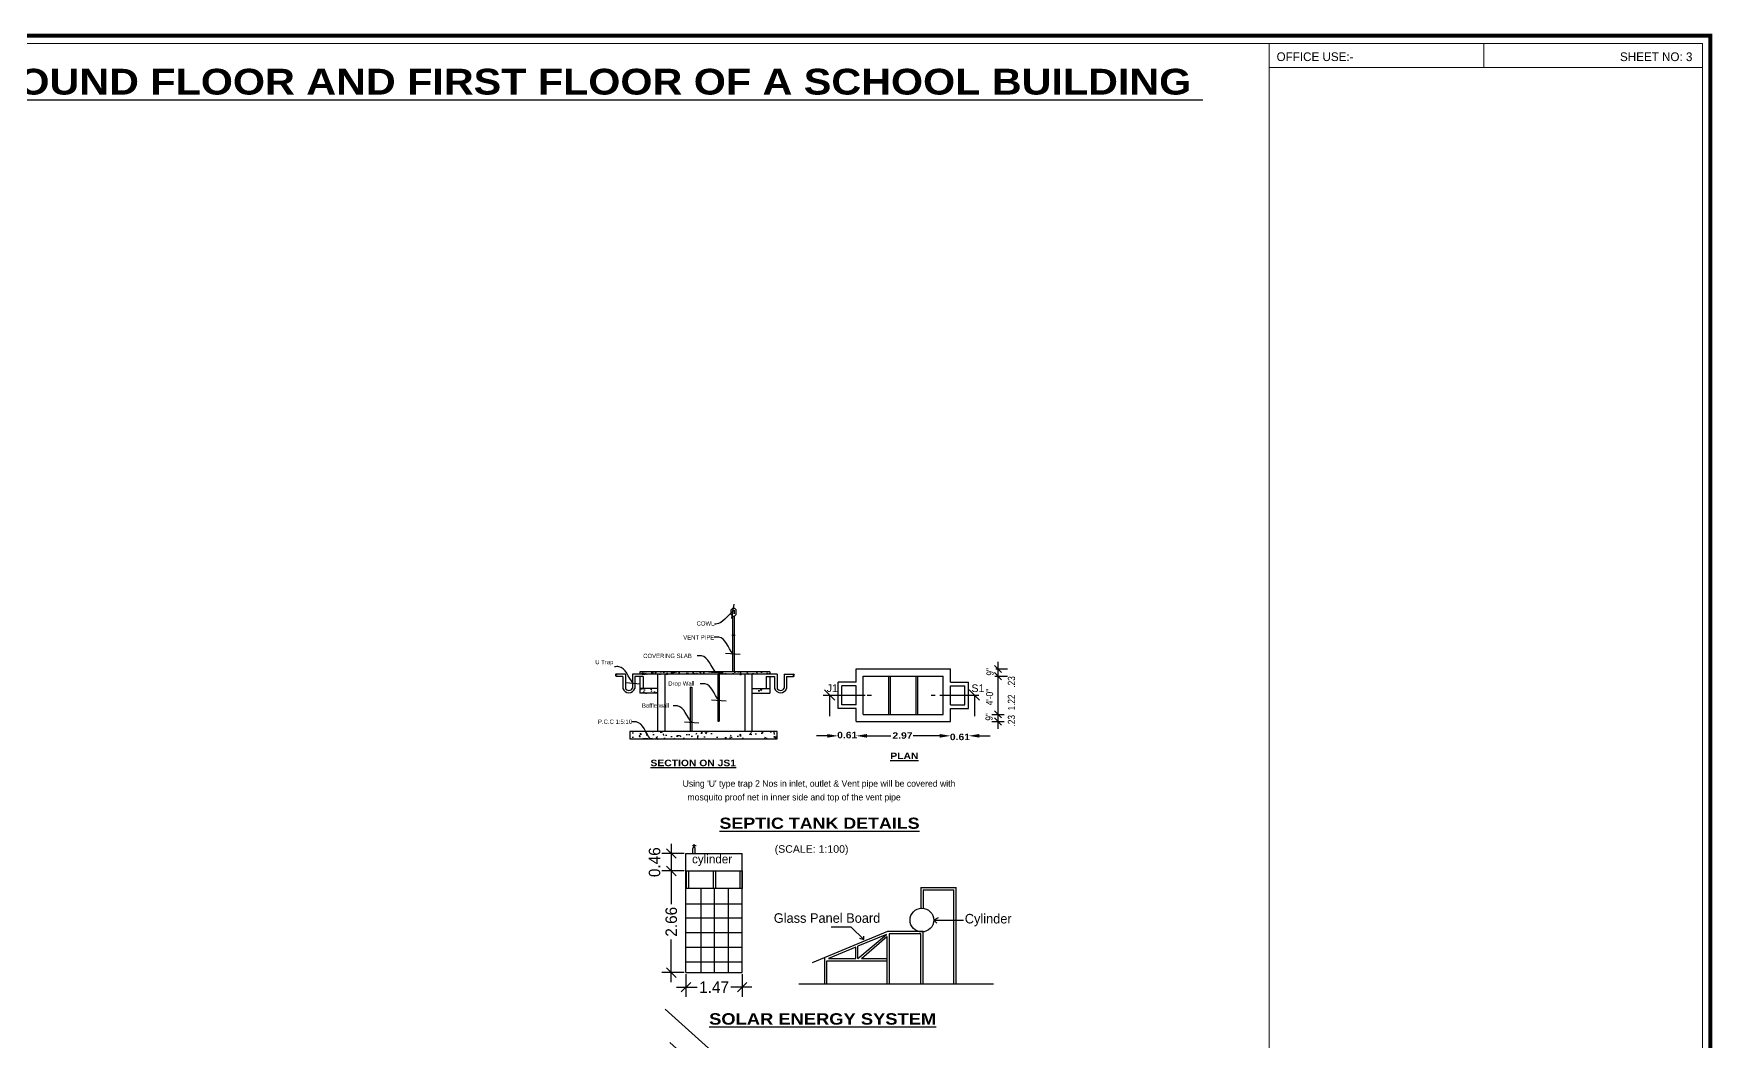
# Model space of a CAD drawing. Header units: metres. Extents: x 6102560 to 6120122, y -6664095 to -6659794.
# Drawn here: x 6102723.2 to 6102786.7, y -6659897.4 to -6659859.3 of the extents above; entities that cross this region are included whole.
import ezdxf

# ---------------------------------------------------------------- set-up
doc = ezdxf.new("R2010")
doc.units = ezdxf.units.M
doc.header["$LTSCALE"] = 500
doc.header["$MEASUREMENT"] = 0
doc.linetypes.add('HIDDENX2', pattern=[0.75, 0.5, -0.25])
doc.layers.get('0').update_dxf_attribs({"linetype": 'CONTINUOUS'})
doc.styles.add('56', font='')
doc.styles.add('Annotative', font='txt')
doc.styles.add('RomanS', font='arial.ttf')
doc.styles.get("Standard").update_dxf_attribs({"font": 'GOTHIC.TTF'})
doc.styles.add('style5', font='framd.ttf', dxfattribs={"height": 9})
doc.styles.add('swc-72', font='swissc.ttf')
doc.styles.get('56').set_extended_font_data('Arial Black')
doc.dimstyles.new('Aec_Arch_I$7', dxfattribs={"dimscale": 96, "dimtxt": 0.09375, "dimasz": 0.125, "dimexe": 0.0833333333333333, "dimexo": 0.125, "dimgap": 0.0625, "dimtad": 0, "dimdec": 1, "dimzin": 3, "dimdsep": 46, "dimlunit": 4, "dimtxsty": 'Annotative', "dimblk": 'OBLIQUE', "dimcen": 0.09375, "dimdle": 0.125, "dimadec": 0, "dimazin": 0, "dimtfac": 1, "dimtdec": 1, "dimtofl": 0, "dimtmove": 2, "dimatfit": 3, "dimldrblk": 'OBLIQUE', "dimfxl": 0, "dimfrac": 1, "dimtolj": 1, "dimtzin": 0, "dimarcsym": 0})

# ---------------------------------------------------------------- blocks, each defined once
blk = doc.blocks.new('_OBLIQUE')
at = {"color": 0, "linetype": 'ByBlock'}
blk.add_line((-0.5, -0.5), (0.5, 0.5), dxfattribs=at)
blk = doc.blocks.new('GDFGFDG')
at = {"linetype": 'ByBlock', "ltscale": 0.5}
for p, q in [((15483.696655623, -227.1542748003481), (15483.696655623, -230.2936073767621)), ((15484.37496333476, -227.6533880761203), (15483.19754234723, -227.6533880761203)), ((15484.37496333476, -228.564154010124), (15483.19754234723, -228.564154010124)), ((15483.696655623, -234.3760685675867), (15483.696655623, -232.14750192518)), ((15484.37496333476, -233.8769552918145), (15483.19754234723, -233.8769552918145)), ((15484.4628072713, -233.9647992283538), (15484.4628072713, -235.1339057256986)), ((15487.39729511066, -233.9647992283538), (15487.39729511066, -235.1339057256986)), ((15483.96369399553, -234.6347924499263), (15485.04801331606, -234.6347924499263)), ((15487.89640838643, -234.6347924499263), (15486.81208906589, -234.6347924499263))]:
    blk.add_line(p, q, dxfattribs=at)
for p, q in [((15484.88582813762, -227.3288957353654), (15484.88582813762, -227.1685570546524)), ((15484.4628072713, -233.8769552918145), (15484.4628072713, -227.6533880761203)), ((15484.4628072713, -227.6533880761203), (15487.39729511066, -227.6533880761203)), ((15484.80668212493, -227.2350311952587), (15484.99390595182, -227.2350311952587)), ((15484.82511040868, -227.6533880761203), (15484.82511040868, -227.3896134642969)), ((15484.946545866547, -227.6533880761203), (15484.946545866547, -227.3896134642969)), ((15487.39729511066, -233.8769552918145), (15487.39729511066, -227.6533880761203)), ((15484.4628072713, -228.564154010124), (15487.39729511066, -228.564154010124)), ((15484.474868483063, -228.564154010124), (15484.474868483063, -229.4749199441278)), ((15484.59630394093, -228.564154010124), (15484.59630394093, -229.4749199441278)), ((15485.875364067922, -228.564154010124), (15485.875364067922, -229.4749199441278)), ((15485.99679952579, -228.564154010124), (15485.99679952579, -229.4749199441278)), ((15487.275859652793, -228.564154010124), (15487.275859652793, -229.4749199441278)), ((15487.39729511066, -228.564154010124), (15487.39729511066, -229.4749199441278)), ((15487.39729511066, -229.4749199441278), (15484.4628072713, -229.4749199441278)), ((15485.25588013646, -233.8769552918145), (15485.25588013646, -229.4749199441278)), ((15485.95198842931, -233.8769552918145), (15485.95198842931, -229.4749199441278)), ((15486.67836147056, -233.8769552918145), (15486.67836147056, -229.4749199441278)), ((15496.72868596005, -229.4344568937752), (15498.58719806696, -229.4344568937752)), ((15496.72868596005, -229.4344568937752), (15496.72868596005, -230.526632158075)), ((15496.85012141792, -229.555892351638), (15496.85012141792, -230.526632158075)), ((15496.85012141792, -229.555892351638), (15498.46576260911, -229.555892351638)), ((15498.46576260911, -234.4659260633652), (15498.46576260911, -229.555892351638)), ((15498.58719806696, -234.4659260633652), (15498.58719806696, -229.4344568937752)), ((15484.4628072713, -230.2818072526825), (15487.39729511066, -230.2818072526825)), ((15484.4628072713, -231.0136987909213), (15487.39729511066, -231.0136987909213)), ((15493.10286067327, -231.4998634459555), (15492.04225368715, -231.4998634459555)), ((15493.75310778938, -232.1501105620953), (15493.10286067327, -231.4998634459555)), ((15497.64299509256, -231.0180685091948), (15497.4081608604, -231.1316474140149)), ((15497.4081608604, -231.1316474140149), (15498.96891634086, -231.1316474140149)), ((15497.4081608604, -231.1316474140149), (15497.57244629274, -231.2959328463614)), ((15484.4628072713, -231.7788578273128), (15487.39729511066, -231.7788578273128)), ((15494.9849513507, -231.7289327625104), (15491.0622745341, -233.3584002903909)), ((15494.93679968206, -231.8804306608196), (15493.45136036311, -232.4974774500473)), ((15493.45136036311, -233.135413812306), (15494.93679968206, -231.8804306608196)), ((15493.52857825464, -232.0818118324726), (15493.75310778938, -232.1501105620953)), ((15493.63607673718, -233.135413812306), (15494.96214382974, -231.9834846771088)), ((15493.75310778938, -232.1501105620953), (15493.75310778938, -231.9734648714649)), ((15494.96214382974, -231.9834846771088), (15494.96214382974, -234.4659260633652)), ((15496.85012141792, -231.7289327625104), (15494.9849513507, -231.7289327625104)), ((15496.72868596005, -231.8503682203839), (15495.08357928758, -231.8503682203839)), ((15495.08357928758, -231.8503682203839), (15495.08357928758, -234.4659260633652)), ((15496.72868596005, -234.4659260633652), (15496.72868596005, -231.8503682203839)), ((15496.85012141792, -234.4659260633652), (15496.85012141792, -231.7289327625104)), ((15484.4628072713, -232.5440168637044), (15487.39729511066, -232.5440168637044)), ((15484.4628072713, -233.3091759000959), (15487.39729511066, -233.3091759000959)), ((15491.720379122, -234.4659260633652), (15491.720379122, -233.0850257285632)), ((15491.81914143862, -234.4659260633652), (15491.81914143862, -233.2568492701725)), ((15491.81914143862, -233.2568492701725), (15494.96214382974, -233.2568492701725)), ((15493.32992490525, -232.5479213547005), (15491.91563281046, -233.135413812306)), ((15491.91563281046, -233.135413812306), (15493.32992490525, -233.135413812306)), ((15493.32992490525, -233.135413812306), (15493.32992490525, -232.5479213547005)), ((15493.45136036311, -233.135413812306), (15493.45136036311, -232.4974774500473)), ((15493.63607673718, -233.135413812306), (15494.96214382974, -233.135413812306)), ((15484.4628072713, -233.8769552918145), (15487.39729511066, -233.8769552918145)), ((15490.35475203486, -234.4659260633652), (15500.52503467241, -234.4659260633652))]:
    blk.add_line(p, q)
blk.add_circle((15496.7891790396, -231.1316474140149), 0.6189818207940064)
blk.add_arc((15484.88582813762, -227.3896134642969), 0.0607177289336454, 0, 180)
at = {"linetype": 'ByBlock', "ltscale": 0.5, "xscale": 0.4991132757723028, "yscale": 0.4991132757723028, "zscale": 0.4991132757723028}
for p, rotation in [((15483.696655623, -227.6533880761203), 90), ((15483.696655623, -228.564154010124), 90), ((15483.696655623, -228.564154010124), 270), ((15483.696655623, -233.8769552918145), 270), ((15484.4628072713, -234.6347924499263), 180)]:
    blk.add_blockref('_OBLIQUE', p, dxfattribs=dict(at, rotation=rotation))
blk.add_blockref('_OBLIQUE', (15487.39729511066, -234.6347924499263), dxfattribs=at)
for s, height, p in [('cylinder', 0.4553829670022367, (15484.77921187545, -228.169495463605)), ('Glass Panel Board', 0.4991132757723028, (15489.05078057695, -231.2747442449399)), ('Cylinder', 0.4991132757723028, (15499.03225434771, -231.3090824316025))]:
    blk.add_text(s, height=height).set_placement(p)
at = {"style": '56'}
blk.add_text('%%USOLAR ENERGY SYSTEM', height=0.5989359309267634, dxfattribs=at).set_placement((15485.67222624299, -236.596759996166))
at = {"linetype": 'ByBlock', "ltscale": 0.5, "char_height": 0.5989359309267634, "attachment_point": 5, "rotation": 90}
for s, insert in [('\\A1;0.46', (15482.8226427051, -228.1087710431202)), ('\\A1;2.66', (15483.696655623, -231.220554650971))]:
    blk.add_mtext(s, dxfattribs=dict(at, insert=insert))
at = {"linetype": 'ByBlock', "ltscale": 0.5, "insert": (15485.93005119098, -234.6347924499263), "char_height": 0.5989359309267634, "attachment_point": 5}
blk.add_mtext('\\A1;1.47', dxfattribs=at)
blk = doc.blocks.new('RTRTU')
at = {"linetype": 'HIDDENX2'}
h = blk.add_hatch(dxfattribs=at)
h.set_pattern_fill('AR-CONC', color=256, scale=0.0665454589181075, style=0)
h.set_pattern_definition([(50, (15288.42849871203, -926.1269188506503), (0.4773040801485272, -0.0417586962050782), [0.0499090941885806, -0.5490000360743867]), (355, (15288.42849871203, -926.1269188506503), (-0.0923327117077652, 0.5005497073165774), [0.0399272753508645, -0.4392000288595094]), (100.4514, (15288.46827405079, -926.13039873895), (0.3849717229459016, 0.4587907072273604), [0.0424162019507688, -0.4665782360984723]), (46.18419999999995, (15288.42849871203, -925.9938279328128), (0.7102004535703581, -0.1101453876819733), [0.0748636412828709, -0.82350005411158]), (96.63559999999978, (15288.48768207715, -926.0030067522572), (0.6219755867437842, 0.6482312075939971), [0.0636243049225201, -0.6998672423513305]), (351.1842000000001, (15288.42849871203, -925.9938279328128), (0.6219750807220824, 0.6482316933924054), [0.0598909130262967, -0.6588000432892646]), (21, (15288.49504417095, -926.0271006622723), (0.3972145371467773, -0.2679245884842431), [0.0499090941885806, -0.5490000360743869]), (326, (15288.49504417095, -926.0271006622723), (0.161915304245333, 0.4825544253212918), [0.0399272753508645, -0.4392000288595096]), (71.45140000000002, (15288.52814536817, -926.0494277324594), (0.5591300041233384, 0.2146293991864894), [0.0424162019507725, -0.4665782360985017]), (37.50000000000001, (15288.42849871203, -926.1269188506503), (0.008091831524669, 0.2215257427422202), [0, -0.4338763921460611, 0, -0.4458545747513202, 0, -0.4408636653324622]), (7.499999999999999, (15288.42849871203, -926.1269188506503), (0.1750608309646203, 0.2624630836988805), [0, -0.2542036530671705, 0, -0.4238945733083447, 0, -0.1680272837682213]), (327.5, (15288.28010233865, -926.1269188506503), (0.3552345899587511, -0.0150092429040336), [0, -0.1663636472952688, 0, -0.5190545795612386, 0, -0.688745499802413]), (317.5, (15288.21355687973, -926.1269188506503), (0.3880839127358225, 0.0666153198929312), [0, -0.2162727414838493, 0, -0.3447054771957967, 0, -0.4891091230480902])])
h.paths.add_polyline_path([(15410.94443004896, -306.9188461956264), (15410.94443004896, -307.029755293824), (15411.11079369625, -307.029755293824), (15416.98897590068, -307.029755293824), (15416.98897590068, -306.9188461956264)])
h = blk.add_hatch(dxfattribs=at)
h.set_pattern_fill('AR-CONC', color=256, scale=0.0739393987978972, style=0)
h.set_pattern_definition([(50, (15395.25772447275, -299.6705928607032), (0.5303378668316971, -0.0463985513389758), [0.0554545490984229, -0.6100000400826519]), (355, (15395.25772447275, -299.6705928607032), (-0.1025919018975169, 0.5561663414628643), [0.0443636392787383, -0.4880000320661217]), (100.4514, (15395.30191929359, -299.6744594032608), (0.4277463588287798, 0.5097674524748448), [0.0471291132786326, -0.5184202623316386]), (46.18419999999995, (15395.25772447275, -299.5227140631089), (0.7891116150781757, -0.1223837640910814), [0.0831818236476343, -0.9150000601239778]), (96.63559999999978, (15395.32348376731, -299.5329127513784), (0.6910839852708714, 0.7202568973266632), [0.0706936721361338, -0.7776302692792642]), (351.1842000000001, (15395.25772447275, -299.5227140631089), (0.6910834230245361, 0.7202574371026728), [0.0665454589181075, -0.7320000480991827]), (21, (15395.33166387154, -299.559683762508), (0.4413494857186416, -0.2976939872047146), [0.0554545490984229, -0.610000040082652]), (326, (15395.33166387154, -299.559683762508), (0.1799058936059256, 0.5361715836903237), [0.0443636392787384, -0.488000032066122]), (71.45140000000002, (15395.36844297957, -299.5844916182694), (0.6212555601370428, 0.2384771102072104), [0.0471291132786362, -0.5184202623316673]), (37.50000000000001, (15395.25772447275, -299.6705928607032), (0.0089909239162989, 0.2461397141580224), [0, -0.48208488016229, 0, -0.4953939719459113, 0, -0.489848517036069]), (7.499999999999999, (15395.25772447275, -299.6705928607032), (0.1945120344051337, 0.2916256485543117), [0, -0.2824485034079673, 0, -0.4709939703426052, 0, -0.1866969819646903]), (327.5, (15395.09283961343, -299.6705928607032), (0.3947050999541678, -0.0166769365600373), [0, -0.1848484969947431, 0, -0.5767273106235985, 0, -0.7652727775582365]), (317.5, (15395.01890021463, -299.6705928607032), (0.4312043474842472, 0.0740170221032569), [0, -0.240303046093166, 0, -0.3830060857731075, 0, -0.5434545811645446])])
h.paths.add_polyline_path([(15411.77624828543, -307.9170280793976), (15411.77624828543, -307.6952098830048), (15410.94443004896, -307.6952098830048), (15410.94443004896, -307.9170280793976)])
h = blk.add_hatch(dxfattribs=at)
h.set_pattern_fill('AR-CONC', color=256, scale=0.1109090981968458, style=0)
h.set_pattern_definition([(50, (15288.42849871203, -926.1269189308166), (0.7955068002475452, -0.0695978270084637), [0.0831818236476344, -0.9150000601239779]), (355, (15288.42849871203, -926.1269189308166), (-0.1538878528462753, 0.8342495121942958), [0.0665454589181075, -0.7320000480991827]), (100.4514, (15288.4947909433, -926.1327187446518), (0.6416195382431698, 0.7646511787122673), [0.0706936699179508, -0.7776303934974417]), (46.18419999999995, (15288.42849871203, -925.9051007344217), (1.183667422617262, -0.183575646136622), [0.1247727354714515, -1.372500090185964]), (96.63559999999978, (15288.52713765388, -925.9203987668283), (1.036625977906304, 1.080385345989995), [0.1060405082041989, -1.166445403918924]), (351.1842000000001, (15288.42849871203, -925.9051007344217), (1.036625134536802, 1.080386155654007), [0.0998181883771613, -1.098000072148771]), (21, (15288.53940781023, -925.9605552835196), (0.6620242285779622, -0.4465409808070718), [0.0831818236476344, -0.9150000601239779]), (326, (15288.53940781023, -925.9605552835196), (0.2698588404088884, 0.8042573755354858), [0.0665454589181075, -0.7320000480991827]), (71.45140000000002, (15288.59457647226, -925.9977670671648), (0.9318833402055641, 0.3577156653108156), [0.0706936699179541, -0.7776303934974998]), (37.50000000000001, (15288.42849871203, -926.1269189308166), (0.0134863858744483, 0.3692095712370336), [0, -0.7231273202434351, 0, -0.7430909579188674, 0, -0.7347727755541043]), (7.499999999999999, (15288.42849871203, -926.1269189308166), (0.2917680516077006, 0.4374384728314677), [0, -0.4236727551119507, 0, -0.7064909555139077, 0, -0.2800454729470355]), (327.5, (15288.18117142306, -926.1269189308166), (0.5920576499312518, -0.0250154048400559), [0, -0.2772727454921146, 0, -0.8650909659353976, 0, -1.147909166337353]), (317.5, (15288.07026232486, -926.1269189308166), (0.6468065212263711, 0.1110255331548854), [0, -0.3604545691397489, 0, -0.5745091286596617, 0, -0.8151818717468167])])
h.paths.add_polyline_path([(15416.98897590068, -307.9170281595639), (15416.98897590068, -307.6952099631711), (15416.15715766421, -307.6952099631711), (15416.15715766421, -307.9170281595639)])
h = blk.add_hatch(dxfattribs=at)
h.set_pattern_fill('AR-CONC', color=256, scale=0.1109090981968458, style=0)
h.set_pattern_definition([(50, (15395.25772447275, -299.6705929408697), (0.7955068002475452, -0.0695978270084637), [0.0831818236476344, -0.9150000601239778]), (355, (15395.25772447275, -299.6705929408697), (-0.1538878528462753, 0.8342495121942958), [0.0665454589181075, -0.7320000480991827]), (100.4514, (15395.324016704, -299.6763927547048), (0.6416195382431698, 0.7646511787122673), [0.0706936699179508, -0.7776303934974421]), (46.18419999999995, (15395.25772447275, -299.4487747444768), (1.183667422617262, -0.183575646136622), [0.1247727354714515, -1.372500090185964]), (96.63559999999978, (15395.35636341459, -299.464072776881), (1.036625977906304, 1.080385345989995), [0.1060405082041989, -1.166445403918924]), (351.1842000000001, (15395.25772447275, -299.4487747444768), (1.036625134536802, 1.080386155654007), [0.0998181883771613, -1.098000072148771]), (21, (15395.36863357094, -299.5042292935756), (0.6620242285779622, -0.4465409808070718), [0.0831818236476344, -0.9150000601239779]), (326, (15395.36863357094, -299.5042292935756), (0.2698588404088884, 0.8042573755354858), [0.0665454589181075, -0.7320000480991827]), (71.45140000000002, (15395.42380223299, -299.54144107722), (0.9318833402055641, 0.3577156653108156), [0.0706936699179541, -0.7776303934974998]), (37.50000000000001, (15395.25772447275, -299.6705929408697), (0.0134863858744483, 0.3692095712370336), [0, -0.7231273202434348, 0, -0.7430909579188671, 0, -0.7347727755541036]), (7.499999999999999, (15395.25772447275, -299.6705929408697), (0.2917680516077006, 0.4374384728314677), [0, -0.4236727551119511, 0, -0.7064909555139077, 0, -0.2800454729470355]), (327.5, (15395.01039718376, -299.6705929408697), (0.5920576499312518, -0.0250154048400559), [0, -0.2772727454921146, 0, -0.8650909659353976, 0, -1.147909166337353]), (317.5, (15394.89948808557, -299.6705929408697), (0.6468065212263711, 0.1110255331548854), [0, -0.3604545691397489, 0, -0.5745091286596617, 0, -0.8151818717468167])])
h.paths.add_polyline_path([(15416.98897590068, -310.0243010253039), (15417.32170319528, -310.0243010253039), (15417.32170319528, -309.802482828911), (15417.32170319528, -309.6915737307134), (15410.94443004896, -309.6915737307134), (15410.61170275437, -309.6915737307134), (15410.61170275437, -310.0243010253039), (15410.94443004896, -310.0243010253039)])
for p, q in [((15415.26914086283, -303.96397151549), (15415.19071628741, -304.0423960909212)), ((15415.19071628741, -304.2642142071475), (15415.19071628741, -304.0423960107546)), ((15415.26914086283, -304.3426387024122), (15415.19071628741, -304.2642141269811)), ((15415.26914086283, -303.9639714353236), (15415.34308026163, -303.9639714353236)), ((15415.26914086283, -304.3426386222458), (15415.34308026163, -304.3426386222458)), ((15415.26914086283, -306.9188461956264), (15415.26914086283, -304.3426387024122)), ((15415.26988487864, -304.2294189980032), (15415.26988487864, -304.0699871693455)), ((15415.33920306501, -304.2294190781697), (15415.33920306501, -304.065366037087)), ((15415.34308026163, -303.9639714353236), (15415.42150483707, -304.0423960107546)), ((15415.34308026163, -304.3426386222458), (15415.42150483707, -304.2642140468147)), ((15415.34308026163, -306.9188462757927), (15415.34308026163, -304.3426387024122)), ((15415.42150483707, -304.2642142071475), (15415.42150483707, -304.0423960107546)), ((15415.2259833606, -305.2183583767583), (15415.29761215319, -305.2183583767583)), ((15415.29761215319, -305.2183583767583), (15415.30685457804, -305.1929417084225)), ((15415.30685457804, -305.1929417885889), (15415.30685457804, -305.2391539128379)), ((15415.30685457804, -305.2391538326715), (15415.31609700289, -305.216047770547)), ((15415.31609700289, -305.216047770547), (15415.3738621582, -305.216047770547)), ((15410.27897545978, -307.0297553739904), (15409.84689209806, -307.0297553739904)), ((15410.27897545978, -307.029755293824), (15410.27897545978, -307.6750028465606)), ((15410.61170275437, -307.029755293824), (15410.61170275437, -307.6750028465606)), ((15417.32170319528, -307.0297553739904), (15410.61170275437, -307.0297553739904)), ((15416.98897590068, -306.9188462757927), (15410.94443004896, -306.9188462757927)), ((15410.94443004896, -306.9188462757927), (15410.94443004896, -307.0297553739904)), ((15411.77624828543, -307.0297553739904), (15411.77624828543, -309.6915737307134)), ((15412.10897558003, -307.029755293824), (15412.10897558003, -309.6915736505471)), ((15414.56746059006, -307.0297553739904), (15414.56746059006, -309.2055689600395)), ((15414.64139998885, -307.0297553739904), (15414.64139998885, -309.2055689600395)), ((15415.82443036962, -307.029755293824), (15415.82443036962, -309.6915736505471)), ((15416.15715766421, -307.029755293824), (15416.15715766421, -309.6915736505471)), ((15416.98897590068, -306.9188462757927), (15416.98897590068, -307.0297553739904)), ((15417.32170319528, -307.0297553739904), (15417.32170319528, -307.6750029267268)), ((15417.65443048987, -307.0297552136576), (15418.08651385159, -307.0297552136576)), ((15417.65443048987, -307.029755293824), (15417.65443048987, -307.6750028465606)), ((15420.99140331305, -306.7877104942791), (15425.37231269182, -306.7877104942791)), ((15420.99140331305, -307.397710534361), (15420.99140331305, -306.7877104942791)), ((15425.37231269182, -307.3977104541946), (15425.37231269182, -306.7877104141126)), ((15427.47396158493, -306.7877104141126), (15428.02200915969, -306.7877104141126)), ((15427.5783727669, -306.4549831195222), (15427.5783727669, -309.5604378690333)), ((15410.16806636158, -307.1406644721855), (15409.84689209806, -307.1406644721855)), ((15410.16806636158, -307.1406644721855), (15410.16806636158, -307.6952099631711)), ((15411.11079369625, -307.1406643920192), (15410.72261185257, -307.1406643920192)), ((15410.72261185257, -307.1406644721855), (15410.72261185257, -307.6952099631711)), ((15410.94443004896, -307.1406644721855), (15410.94443004896, -307.9170281595639)), ((15411.77624828543, -307.6952098830048), (15410.94443004896, -307.6952098830048)), ((15411.11079369625, -307.1406644721855), (15411.11079369625, -307.6952099631711)), ((15413.29200596079, -307.6320460492057), (15413.36594535959, -307.6320460492057)), ((15413.29200596079, -307.6320461293719), (15413.29200596079, -309.6915737307134)), ((15413.36594535959, -307.6320461293719), (15413.36594535959, -309.6915737307134)), ((15416.15715766421, -307.6952098830048), (15416.98897590068, -307.6952098830048)), ((15416.8226122534, -307.1406643920192), (15416.8226122534, -307.6952098830048)), ((15416.8226122534, -307.1406644721855), (15417.21079409708, -307.1406644721855)), ((15416.98897590068, -307.1406644721855), (15416.98897590068, -307.9170281595639)), ((15417.21079409708, -307.1406644721855), (15417.21079409708, -307.6952099631711)), ((15417.76533958806, -307.1406644721855), (15418.08651385159, -307.1406644721855)), ((15417.76533958806, -307.1406644721855), (15417.76533958806, -307.6952099631711)), ((15420.99140331305, -307.3977104541946), (15420.15958507658, -307.3977104541946)), ((15420.15958507658, -308.617710534361), (15420.15958507658, -307.397710534361)), ((15420.99140331305, -307.5640741014886), (15420.32594872387, -307.5640741014886)), ((15420.32594872387, -308.4513468870647), (15420.32594872387, -307.5640741014886)), ((15420.99140331305, -308.451346967231), (15420.99140331305, -307.564074181655)), ((15421.32413060764, -307.1204377888694), (15425.03958539723, -307.1204377087031)), ((15421.32413060764, -308.8949833600188), (15421.32413060764, -307.1204377888694)), ((15422.5071609884, -308.8949832798526), (15422.5071609884, -307.1204377087031)), ((15422.5811003872, -308.8949833600188), (15422.5811003872, -307.1204377888694)), ((15423.78261561767, -308.8949832798526), (15423.78261561767, -307.1204377087031)), ((15423.85655501647, -308.8949833600188), (15423.85655501647, -307.1204377888694)), ((15425.03958539723, -308.8949832798526), (15425.03958539723, -307.1204377087031)), ((15425.37231269182, -307.397710534361), (15426.20413092831, -307.397710534361)), ((15425.37231269182, -307.5640741014886), (15426.037767281, -307.5640741014886)), ((15425.37231269182, -308.4513468870647), (15425.37231269182, -307.5640741014886)), ((15426.037767281, -308.4513468870647), (15426.037767281, -307.5640741014886)), ((15426.20413092831, -308.617710534361), (15426.20413092831, -307.3977104541946)), ((15427.43388698137, -307.1204377087031), (15428.02200915969, -307.1204377087031)), ((15411.77624828543, -307.9170280793976), (15410.94443004896, -307.9170280793976)), ((15416.15715766421, -307.9170281595639), (15416.98897590068, -307.9170281595639)), ((15419.46178200042, -308.0077104942767), (15421.41655485614, -308.0077104942767)), ((15420.99140331305, -308.6177106145249), (15420.15958507658, -308.6177106145249)), ((15420.99140331305, -308.451346967231), (15420.32594872387, -308.451346967231)), ((15420.99140331305, -309.2277106546094), (15420.99140331305, -308.6177106145249)), ((15421.51128971084, -308.007710574443), (15421.69844881405, -308.007710574443)), ((15424.4818182752, -308.0034022736303), (15424.66666677219, -308.0034022736303)), ((15424.87231072511, -308.0034022736303), (15426.69537902671, -308.0034022736303)), ((15425.37231269182, -308.451346967231), (15426.037767281, -308.451346967231)), ((15425.37231269182, -309.2277105744429), (15425.37231269182, -308.617710534361)), ((15425.37231269182, -308.617710534361), (15426.20413092831, -308.617710534361)), ((15414.56746059006, -309.2055689600395), (15414.64139998885, -309.2055689600395)), ((15420.99140331305, -309.2277105744429), (15425.37231269182, -309.2277105744429)), ((15421.32413060764, -308.8949832798526), (15425.03958539723, -308.8949832798526)), ((15427.29239879948, -309.2277105744429), (15427.86434673433, -309.2277105744429)), ((15427.29355410259, -308.8949832798526), (15427.86319143122, -308.8949832798526)), ((15417.32170319528, -309.6915737307134), (15410.49217305318, -309.6915736505471)), ((15410.49217305318, -309.6915736505471), (15410.49217305318, -310.0243009451375)), ((15410.49217305318, -310.0243010253039), (15417.32170319528, -310.0243009451375)), ((15417.32170319528, -310.0243010253039), (15417.32170319528, -309.6915737307134)), ((15419.65958507658, -309.892538493629), (15419.15958507658, -309.892538493629)), ((15421.49140331305, -309.892538493629), (15421.99140331305, -309.892538493629)), ((15421.49627432074, -309.8917266590138), (15422.60371343532, -309.8917266590138)), ((15424.87718369951, -309.8917266590138), (15423.63367370384, -309.8917266590138)), ((15426.709001936, -309.8917266590138), (15427.209001936, -309.8917266590138))]:
    blk.add_line(p, q)
for centre, radius, start, end in [((15410.44533910707, -307.6027857146731), 0.2922711362810888, 198.4349488205521, 341.5650511794478), ((15410.44533910707, -307.6027857146731), 0.181362038084243, 203.4653033281389, 336.5346966718611), ((15417.48806684257, -307.6027856345068), 0.2922711362810888, 198.4349488205521, 341.5650511794478), ((15417.48806684257, -307.6027857146731), 0.181362038084243, 203.4653033281389, 336.5346966718611)]:
    blk.add_arc(centre, radius, start, end)
for points in [[(15409.83632371303, -307.1387057365572), (15409.87791462484, -307.0786299750336), (15409.83632371303, -307.027796638362), (15409.81552825711, -307.0878723998833), (15409.85249795651, -307.1294633117075)], [(15418.08651385159, -307.1406644721855), (15418.12810476342, -307.0805887106642), (15418.08651385159, -307.0297553739904), (15418.06571839568, -307.089831135514), (15418.10268809508, -307.1314220473357)]]:
    blk.add_spline(points, degree=3)
for points in [[(15419.65958507658, -309.8092051602956), (15419.65958507658, -309.9758718269624), (15420.15958507658, -309.892538493629)], [(15421.49140331305, -309.8092051602956), (15421.49140331305, -309.9758718269624), (15420.99140331305, -309.892538493629)], [(15421.49627432074, -309.8083933256805), (15421.49627432074, -309.9750599923473), (15420.99627432074, -309.8917266590138)], [(15424.87718369951, -309.8083933256805), (15424.87718369951, -309.9750599923473), (15425.37718369952, -309.8917266590138)], [(15426.709001936, -309.8083933256805), (15426.709001936, -309.9750599923473), (15426.209001936, -309.8917266590138)]]:
    blk.add_solid(points)
at = {"xscale": 0.3327272945905376, "yscale": 0.3327272945905376, "zscale": 0.3327272945905376}
for p, rotation in [((15427.5783727669, -306.7877104141126), 270), ((15427.5783727669, -307.1204377087031), 90), ((15427.5783727669, -308.8949832798526), 270), ((15427.5783727669, -309.2277105744429), 90)]:
    blk.add_blockref('_OBLIQUE', p, dxfattribs=dict(at, rotation=rotation))
for s, height, style, p in [('COWL', 0.2, 'style5', (15413.58616402019, -304.7765737354346)), ('VENT PIPE', 0.2, 'style5', (15412.96607961445, -305.423341515229)), ('COVERING SLAB', 0.2, 'style5', (15411.10806560647, -306.2816635859237)), ('U Trap', 0.2, 'style5', (15408.88147490359, -306.5678025467923)), ('Drop Wall', 0.2, 'style5', (15412.26990073516, -307.5611302034135)), ('Baffle wall', 0.2, 'style5', (15411.04925438599, -308.5852991326297)), ('P.C.C 1:5:10', 0.2, 'style5', (15409.00898203952, -309.3380277101183)), ('0.61', 0.2999980253272052, '56', (15420.11159573582, -310.0057735104059)), ('2.97', 0.2999980253272052, '56', (15422.67736889039, -310.0280020515463)), ('0.61', 0.2999980253272052, '56', (15425.34536264114, -310.0931198203467)), ('%%UPLAN', 0.2999980253272052, '56', (15422.57945647006, -310.9735935122219)), ('%%USECTION ON JS1', 0.2999980253272052, '56', (15411.44584440546, -311.3018586102139)), ("Using 'U' type trap 2 Nos in inlet, outlet & Vent pipe will be covered with", 0.3, 'style5', (15412.9373339707, -312.2556428307672)), ('mosquito proof net in inner side and top of the vent pipe', 0.3, 'style5', (15413.16202964306, -312.8902961511587)), ('%%USEPTIC TANK DETAILS', 0.5175757915852806, '56', (15414.65049152571, -314.206324816384)), ('(SCALE: 1:100)', 0.35, 'RomanS', (15417.2136312799, -315.318719198664))]:
    blk.add_text(s, height=height, dxfattribs=dict(style=style)).set_placement(p)
at = {"style": 'swc-72'}
for s, p in [('9"', (15427.37669183335, -307.0963810406295)), ('4\'-0"', (15427.35093344663, -308.4727503972426)), ('.23  1.22   .23', (15428.36772273751, -309.4562824424868)), ('9"', (15427.33150281821, -309.1862835707626))]:
    blk.add_text(s, height=0.3327272945905375, rotation=90, dxfattribs=at).set_placement(p)
at = {"linetype": 'HIDDENX2', "style": 'RomanS'}
for s, p in [('J1', (15419.62631860191, -307.8573782270363)), ('S1', (15426.34764294148, -307.8573782270363))]:
    blk.add_text(s, height=0.3512121442900117, dxfattribs=at).set_placement(p)
at = {"path_type": 1}
for points in [[(15415.27577033179, -304.115908759309), (15414.48088575099, -304.704939445603), (15414.41465823035, -304.7072500518143)], [(15415.26914086283, -306.0750862752225), (15414.6113621081, -305.3097420082325), (15414.4080287614, -305.3097420082325)], [(15414.474064334, -306.9471764130388), (15413.81628557925, -306.1818321460489), (15413.61295223256, -306.1818321460489)], [(15410.63669188082, -307.4491470505697), (15409.97891312608, -306.6838027835796), (15409.77557977938, -306.6838027835796)], [(15414.62053182563, -308.2409777394805), (15413.96275307088, -307.4756334724905), (15413.75941972418, -307.4756334724905)], [(15413.35595135603, -309.2709750870794), (15412.69817260129, -308.5056308200894), (15412.49483925459, -308.5056308200894)], [(15419.76238994043, -308.0034022736303), (15419.76238994043, -308.9746748215802)], [(15426.48371428, -308.0034022736303), (15426.48371428, -308.9746748215802)], [(15411.4348336102, -310.0232257191675), (15410.7877038136, -309.2488564509366), (15410.58438991838, -309.2460439995515)]]:
    blk.add_leader(points, dimstyle='Aec_Arch_I$7', override={"dimasz": 0.005, "dimtxsty": 'RomanS'}, dxfattribs=at)
blk = doc.blocks.new('DFGFDG')
h = blk.add_hatch()
h.set_pattern_fill('AR-CONC', color=256, scale=0.0620122969637402, style=0)
h.set_pattern_definition([(50, (15401.3455737516, -303.2914312513355), (0.4447895144370439, -0.0389140402964939), [0.0465092227228052, -0.5116014499508552]), (355, (15401.3455737516, -303.2914312513355), (-0.0860428890412433, 0.466451619687944), [0.0372073781782442, -0.4092811599606849]), (100.4514, (15401.38263954331, -303.2946740851879), (0.3587469557515959, 0.4275372962082881), [0.0395267559080504, -0.4347943286312549]), (46.18419999999995, (15401.3455737516, -303.1674066574062), (0.6618206883926688, -0.1026421426971663), [0.0697638340842052, -0.7674021749262453]), (96.6355999999996, (15401.40072547002, -303.1759602039039), (0.5796058125741894, 0.604072866879644), [0.0592901357224435, -0.652191388766225]), (351.1842000000001, (15401.3455737516, -303.1674066574062), (0.5796053410233344, 0.6040733195848424), [0.055811067267366, -0.6139217399410273]), (20.99999999999998, (15401.40758604857, -303.1984128058864), (0.3701557737572074, -0.2496732221115058), [0.0465092227228051, -0.5116014499508543]), (326, (15401.40758604857, -303.1984128058864), (0.1508854261895213, 0.4496821993671495), [0.0372073781782442, -0.4092811599606847]), (71.45140000000002, (15401.43843234981, -303.2192189274387), (0.5210413515924966, 0.2000085694184015), [0.0395267559080509, -0.4347943286312617]), (37.50000000000001, (15401.3455737516, -303.2914312513355), (0.0075406055897195, 0.2064351252119117), [0, -0.4043201762035855, 0, -0.4154823896570587, 0, -0.4108314673847782]), (7.499999999999998, (15401.3455737516, -303.2914312513355), (0.1631354627797625, 0.24458376203226), [0, -0.2368869744014872, 0, -0.3950183316590242, 0, -0.1565810498334437]), (327.5, (15401.20728632938, -303.2914312513355), (0.3310355543783063, -0.0139867940397142), [0, -0.1550307424093503, 0, -0.4836959163171732, 0, -0.6418272735747103]), (317.5, (15401.1452740324, -303.2914312513355), (0.3616471391840611, 0.0620773989194163), [0, -0.2015399651321555, 0, -0.3212236982721738, 0, -0.4557903826834898])])
h.paths.add_polyline_path([(15459.47634164548, -285.4747779019872), (15458.73219408191, -285.4747779019872), (15458.73219408191, -286.466974653405), (15459.47634164548, -286.466974653405)])
h = blk.add_hatch()
h.set_pattern_fill('AR-CONC', color=256, scale=0.2067076565458001, style=0)
h.set_pattern_definition([(50, (15445.89554764892, -312.514426141204), (1.482631714790143, -0.1297134676549793), [0.1550307424093498, -1.705338166502849]), (355, (15445.89554764892, -312.514426141204), (-0.2868096301374775, 1.554838732293144), [0.1240245939274801, -1.364270533202281]), (100.4514, (15446.0191002879, -312.5252355874658), (1.195823185838649, 1.42512432069429), [0.1317558530268332, -1.449314428770821]), (46.18419999999995, (15445.89554764892, -312.1010108281109), (2.206068961308892, -0.3421404756572201), [0.2325461136140153, -2.558007249754183]), (96.6355999999996, (15446.07938671032, -312.1295226498173), (1.932019375247294, 2.013576222932143), [0.1976337857414739, -2.173971295887386]), (351.1842000000001, (15445.89554764892, -312.1010108281109), (1.93201780341111, 2.01357773194947), [0.1860368908912203, -2.046405799803418]), (20.99999999999998, (15446.10225530547, -312.2043646563877), (1.233852579190689, -0.8322440737050181), [0.155030742409346, -1.705338166502793]), (326, (15446.10225530547, -312.2043646563877), (0.5029514206317366, 1.498940664557161), [0.1240245939274801, -1.36427053320228]), (71.45140000000002, (15446.20507630962, -312.2737183949145), (1.736804505308318, 0.6666952313946705), [0.1317558530268357, -1.449314428770875]), (37.50000000000001, (15445.89554764892, -312.514426141204), (0.0251353519657314, 0.6881170840397041), [0, -1.347733920678614, 0, -1.38494129885686, 0, -1.369438224615926]), (7.499999999999996, (15445.89554764892, -312.514426141204), (0.5437848759325413, 0.8152792067741991), [0, -0.7896232480049405, 0, -1.316727772196728, 0, -0.5219368327781372]), (327.5, (15445.43458957481, -312.514426141204), (1.103451847927686, -0.0466226467990474), [0, -0.5167691413645003, 0, -1.612319721057238, 0, -2.139424245249029]), (317.5, (15445.22788191826, -312.514426141204), (1.205490463946867, 0.206924663064721), [0, -0.6717998837738502, 0, -1.070745660907244, 0, -1.519301275611629])])
h.paths.add_polyline_path([(15460.84061217869, -290.7884565983795), (15460.84061217869, -290.2923582226677), (15457.36792354872, -290.2923582226677), (15457.36792354872, -290.7884565983795)])
h = blk.add_hatch()
h.set_pattern_fill('AR-SAND', color=256, scale=0.2067076565458001, style=0)
h.set_pattern_definition([(37.50000000000001, (15445.89554764892, -312.514426141204), (-0.0130212094327875, 0.3982892258694555), [0, -0.314195637949616, 0, -0.3514030161278602, 0, -0.3358999418869249]), (7.499999999999996, (15445.89554764892, -312.514426141204), (0.3658263953552391, 0.58335919957359), [0, -0.1695002783675541, 0, -0.283189489467742, 0, -0.1085215196865432]), (327.5, (15445.64129723134, -312.514426141204), (0.6437169663938263, 0.0011697696948931), [0, -0.1033538282729, 0, -0.3720737817824403, 0, -0.4857629928826306]), (317.5, (15445.64129723134, -312.514426141204), (0.6213893857111215, 0.1814222592350698), [0, -0.05167691413644999, 0, -0.2439150347240439, 0, -0.2790553363368301])])
h.paths.add_polyline_path([(15460.84061217869, -291.2845549740828), (15460.84061217869, -290.7884565983795), (15457.36792354872, -290.7884565983795), (15457.36792354872, -291.2845549740828)])
for p, q in [((15458.59943898054, -284.0571067885546), (15459.01027044792, -284.0571067885546)), ((15458.64951101929, -288.0518116519814), (15458.64951101929, -284.0571067885546)), ((15458.73219408191, -290.2380974625165), (15458.73219408191, -284.0571067885546)), ((15459.01027044792, -284.0571067885546), (15459.06711505347, -284.2922367478745)), ((15459.06711505347, -284.2922367478745), (15459.21697810445, -283.9279145032142)), ((15459.27899040143, -284.0571067885546), (15459.21697810445, -283.9279145032142)), ((15459.27899040143, -284.0571067885546), (15459.59421957766, -284.0571067885546)), ((15459.47634164548, -290.2380974625165), (15459.47634164548, -284.0571067885546)), ((15459.5590247081, -288.0518116519814), (15459.5590247081, -284.0571067885546)), ((15457.44574562113, -284.2234300338759), (15457.14860336485, -284.2234300338759)), ((15458.73219408191, -284.4391814933732), (15459.47634164548, -284.4391814933732)), ((15458.64951101929, -285.4747779019929), (15459.5590247081, -285.4747779019929)), ((15458.73219408191, -285.1833290569381), (15459.47634164548, -285.1833290569381)), ((15463.33642879713, -291.7645557671414), (15463.33642879713, -285.4265744579932)), ((15457.87828708795, -285.9708762777046), (15457.61807806723, -286.2569075677365)), ((15457.6263079772, -285.9708762777046), (15458.73219408191, -285.9708762777046)), ((15458.04595414349, -285.9708762777046), (15457.709820001, -286.3403672434886)), ((15458.21362119903, -285.9708762777046), (15457.80156193474, -286.4238269193915)), ((15457.86660562793, -285.9708762777046), (15458.22167041526, -286.4121710848885)), ((15458.02579144599, -285.9708762777046), (15458.31830025379, -286.3344229389355)), ((15458.18497726407, -285.9708762777046), (15458.41493009236, -286.2566747928346)), ((15459.47634164548, -285.9708762777046), (15461.19976658975, -285.9708762777046)), ((15460.22324491991, -285.9773931079268), (15459.96303589919, -286.263424397953)), ((15460.39091197545, -285.9773931079268), (15460.05477783296, -286.3468840737023)), ((15460.55857903097, -285.9773931079268), (15460.14651976671, -286.4303437496083)), ((15460.2115634599, -285.9773931079268), (15460.56662824722, -286.4186879151108)), ((15460.37074927795, -285.9773931079268), (15460.66325808575, -286.3409397691549)), ((15460.52993509601, -285.9773931079268), (15460.75988792432, -286.2631916230483)), ((15458.64951101929, -286.4669746534107), (15459.5590247081, -286.4669746534107)), ((15458.73219408191, -286.7654088325508), (15459.47634164548, -286.7654088325508)), ((15458.73219408191, -287.2615072082599), (15459.47634164548, -287.2615072082599)), ((15467.08559822432, -286.9662025339088), (15471.20833559269, -286.9662025339088)), ((15467.08559822432, -286.9662025339088), (15467.08559822432, -290.5293565797465)), ((15468.8878865665, -288.4241301931057), (15467.08559822432, -286.9662025339088)), ((15469.69657127633, -288.4241301931057), (15471.20833559269, -286.9662025339088)), ((15471.20833559269, -290.5293565797465), (15471.20833559269, -286.9662025339088)), ((15457.36792354872, -289.5482106587984), (15458.64951101929, -288.0518116519814)), ((15458.73219408191, -288.0056547718276), (15459.47634164548, -288.0056547718276)), ((15460.84061217869, -289.5482106587984), (15459.5590247081, -288.0518116519814)), ((15461.31729434291, -288.0518116519814), (15462.2507845724, -288.0518116519814)), ((15458.73219408191, -288.7498023353897), (15459.47634164548, -288.7498023353897)), ((15468.89070357855, -288.9422908771138), (15467.08559822432, -290.5293565797465)), ((15469.69657127633, -288.9422908771138), (15471.20833559269, -290.5293565797465)), ((15457.36792354872, -291.2845549737868), (15457.36792354872, -289.5482106587984)), ((15458.73219408191, -289.4939498989517), (15459.47634164548, -289.4939498989517)), ((15460.84061217869, -291.2845549737868), (15460.84061217869, -289.5482106587984)), ((15465.82481735442, -290.9987050254042), (15465.82481735442, -289.496607972603)), ((15460.84061217869, -290.2923582223662), (15457.36792354872, -290.2923582223662)), ((15457.47644506839, -290.2380974625165), (15460.74759373323, -290.2380974625165)), ((15467.00299289788, -290.5293565797465), (15465.35546890876, -290.5293565797465)), ((15467.08559822432, -290.5293565797465), (15471.20833559269, -290.5293565797465)), ((15457.36792354872, -290.7884565980751), (15460.84061217869, -290.7884565980751)), ((15457.36792354872, -291.2845549737868), (15460.84061217869, -291.2845549737868)), ((15462.96030367122, -291.2845549737868), (15463.89379390071, -291.2845549737868)), ((15466.52238008953, -291.4136929711449), (15468.17088998351, -291.4136929711449))]:
    blk.add_line(p, q)
at = {"linetype": 'ByBlock', "ltscale": 0.5}
for p, q in [((15461.31729434291, -285.9708762777046), (15462.2507845724, -285.9708762777046)), ((15461.68756643761, -291.8477731085756), (15461.68756643761, -285.5237941341325)), ((15462.96030367122, -285.9708762777046), (15463.89379390071, -285.9708762777046)), ((15465.82481735442, -286.4968540882512), (15465.82481735442, -287.8698130976223)), ((15467.00299289788, -286.9662025339088), (15465.35546890876, -286.9662025339088)), ((15461.31729434291, -289.5482106587984), (15462.2507845724, -289.5482106587984)), ((15461.31729434291, -290.2923582223662), (15462.2507845724, -290.2923582223662)), ((15457.36792354872, -291.3836813655101), (15457.36792354872, -292.7321094999825)), ((15460.84061217869, -291.3836813655101), (15460.84061217869, -292.7321094999825)), ((15461.31729434291, -290.7884565980694), (15462.2507845724, -290.7884565980694)), ((15461.31729434291, -291.2845549737868), (15462.2507845724, -291.2845549737868)), ((15460.67088750175, -292.2292633603053), (15461.97025250943, -292.2292633603053))]:
    blk.add_line(p, q, dxfattribs=at)
at = {"linetype": 'ByBlock'}
for p, q in [((15467.08559822432, -290.6284829714641), (15467.08559822432, -291.976911105945)), ((15471.20833559269, -290.6284829714641), (15471.20833559269, -291.976911105945)), ((15471.77155372746, -291.4136929711449), (15470.12304383348, -291.4136929711449))]:
    blk.add_line(p, q, dxfattribs=at)
at = {"linetype": 'ByBlock', "ltscale": 0.5, "elevation": 2.852528e-10}
blk.add_lwpolyline([(15468.8878865665, -288.9422908771138), (15469.69657127633, -288.9422908771138), (15469.69657127633, -288.4241301931057), (15468.8878865665, -288.4241301931057)], close=True, dxfattribs=at)
for centre, start, end in [((15457.50228352547, -290.2380974625165), 90, 180), ((15460.72175527616, -290.2380974625165), 0, 90)]:
    blk.add_arc(centre, 0.0258384570682251, start, end)
at = {"linetype": 'ByBlock', "ltscale": 0.5}
for p, xscale, yscale, zscale, rotation in [((15461.68756643761, -285.9708762777046), 0.5632181347906151, 0.5632181347906151, 0.5632181347906151, 90), ((15463.33057576593, -285.9708762777046), 0.5632181347906151, 0.5632181347906151, 0.5632181347906151, 90), ((15465.82481735442, -286.9662025339088), 0.4693484456588461, 0.4693484456588461, 0.4693484456588461, 90), ((15461.68756643761, -288.0518116519814), 0.5632181347906151, 0.5632181347906151, 0.5632181347906151, 90), ((15461.68756643761, -289.5482106587984), 0.5632181347906151, 0.5632181347906151, 0.5632181347906151, 90), ((15461.68756643761, -290.2923582223662), 0.5632181347906151, 0.5632181347906151, 0.5632181347906151, 90), ((15461.68756643761, -290.7884565980694), 0.5632181347906151, 0.5632181347906151, 0.5632181347906151, 90), ((15461.68756643761, -291.2845549737868), 0.5632181347906151, 0.5632181347906151, 0.5632181347906151, 270), ((15463.33057576593, -291.2845549737868), 0.5632181347906151, 0.5632181347906151, 0.5632181347906151, 270), ((15457.36792354872, -292.1688913651881), 0.5632181347906151, 0.5632181347906151, 0.5632181347906151, 180)]:
    blk.add_blockref('_OBLIQUE', p, dxfattribs=dict(at, xscale=xscale, yscale=yscale, zscale=zscale, rotation=rotation))
at = {"xscale": 0.4693484456588461, "yscale": 0.4693484456588461, "zscale": 0.4693484456588461, "rotation": 270}
blk.add_blockref('_OBLIQUE', (15465.82481735442, -290.5293565797465), dxfattribs=at)
at = {"linetype": 'ByBlock', "xscale": 0.5632181347906151, "yscale": 0.5632181347906151, "zscale": 0.5632181347906151, "rotation": 180}
blk.add_blockref('_OBLIQUE', (15467.08559822432, -291.4136929711449), dxfattribs=at)
at = {"linetype": 'ByBlock', "xscale": 0.5632181347906151, "yscale": 0.5632181347906151, "zscale": 0.5632181347906151}
blk.add_blockref('_OBLIQUE', (15471.20833559269, -291.4136929711449), dxfattribs=at)
at = {"linetype": 'ByBlock', "ltscale": 0.5, "xscale": 0.5632181347906151, "yscale": 0.5632181347906151, "zscale": 0.5632181347906151}
blk.add_blockref('_OBLIQUE', (15460.84061217869, -292.1688913651881), dxfattribs=at)
for s, height, style, p in [('Main rods 16mm # 4 nos', 0.3128989637725639, '56', (15451.02794135851, -284.3612263382562)), ('Grade beam  0\'9" X 1\'0"', 0.3128989637725639, '56', (15451.75774069303, -285.7746000016203)), ('GL', 0.37207378178244, 'RomanS', (15460.06626246453, -285.8764701632285)), ('Stirrups 6mm #15cm C/C', 0.3128989637725639, '56', (15451.30178501895, -286.8264600740309)), ('Slopped footing', 0.3128989637725639, '56', (15452.6080307801, -288.2273346487412)), ('P.C.C 1:5:10', 0.3128989637725639, '56', (15452.78925245036, -290.0348266487609)), ('1.83', 0.4693453562934895, '56', (15468.5534560031, -291.6344322487768)), ('1.83', 0.4693453562934895, '56', (15458.54698961872, -292.4068144478868)), ('%%u COLUMN DETAILS ', 0.48, '56', (15460.78579223993, -294.1604436495198))]:
    blk.add_text(s, height=height, dxfattribs=dict(style=style)).set_placement(p)
at = {"style": 'swc-72'}
for s, p in [('.3  .3 .23 .61       1.00', (15462.5643128884, -291.3717181795874)), ('2.44', (15463.90934118341, -289.2853350239299))]:
    blk.add_text(s, height=0.5205501284811388, rotation=90, dxfattribs=at).set_placement(p)
at = {"linetype": 'ByBlock'}
blk.add_text('0.23', height=0.4505745078324919, rotation=90, dxfattribs=at).set_placement((15468.69612973266, -289.2262791468036))
blk.add_text('0.23', height=0.4505745078324919, dxfattribs=at).set_placement((15468.70572503458, -288.0635959498395))
at = {"insert": (15465.82481735442, -288.6832105351126), "char_height": 0.5632181347906148, "attachment_point": 5, "rotation": 90}
blk.add_mtext('\\A1;1.52', dxfattribs=at)
for points in [[(15458.82810307428, -284.866807614878), (15457.587857135, -284.2234300338759), (15457.44574562113, -284.2234300338759)], [(15459.02067447634, -286.175687799556), (15457.78042853706, -285.5323102185569), (15457.63831702319, -285.5323102185569)], [(15459.07753393773, -287.2369012112437), (15457.83728799846, -286.5935236302472), (15457.69517648458, -286.5935236302472)], [(15458.03644329842, -288.8693600142898), (15456.79619735914, -288.2259824332905), (15456.65408584526, -288.2259824332905)], [(15457.37144235813, -290.5410543171076), (15456.13119641885, -289.8976767361056), (15455.98908490498, -289.8976767361056)], [(15457.37510809493, -291.09844128266), (15456.13486215565, -290.4550637016608), (15455.99275064178, -290.4550637016608)]]:
    blk.add_leader(points, dimstyle='Aec_Arch_I$7', override={"dimasz": 0.06, "dimtad": 0, "dimldrblk": 'Open30'})

msp = doc.modelspace()

# ---------------------------------------------------------------- linework, layer by layer
at = {"lineweight": 0, "ltscale": 10}
for p, q in [((6102769.914119546, -6659940.70679048), (6102769.914119546, -6659859.716347141)), ((6102778.029003537, -6659860.62772057), (6102778.029003262, -6659859.716347141))]:
    msp.add_line(p, q, dxfattribs=at)
at = {"lineweight": 35, "ltscale": 10, "const_width": 0.15}
msp.add_lwpolyline([(6102676.612826599, -6659859.416347142), (6102786.58272927, -6659859.416347142), (6102786.58272927, -6659941.00679048), (6102676.612826599, -6659941.00679048)], close=True, dxfattribs=at)
at = {"lineweight": 0, "ltscale": 10}
msp.add_lwpolyline([(6102676.912826599, -6659859.716347141), (6102786.28272927, -6659859.716347141), (6102786.28272927, -6659940.70679048), (6102676.912826599, -6659940.70679048)], close=True, dxfattribs=at)
msp.add_lwpolyline([(6102786.28272927, -6659860.62772057), (6102769.914119546, -6659860.62772057)], dxfattribs=at)

# ---------------------------------------------------------------- block references
at = {"lineweight": 0}
for name, p, xscale, yscale, zscale in [('RTRTU', (6090206.84601868, -6659633.712864295), 0.8136615115042239, 0.8136615115042239, 0.8136615115042239), ('GDFGFDG', (6091554.691879699, -6659725.740063635), 0.7228662329551521, 0.7228662329551521, 0.7228662329551521), ('DFGFDG', (6087815.798397295, -6659624.795948057), 0.9661517638917118, 0.9661517638917118, 0.9661517638917118)]:
    msp.add_blockref(name, p, dxfattribs=dict(at, xscale=xscale, yscale=yscale, zscale=zscale))

# ---------------------------------------------------------------- texts
for s, p in [('OFFICE USE:-', (6102770.195470646, -6659860.379028665)), ('SHEET NO: 3', (6102783.166465315, -6659860.380282218))]:
    msp.add_text(s, height=0.3286617583927496, dxfattribs=at).set_placement(p)
at = {"style": '56'}
msp.add_text('%%UPLAN SHOWING THE PROPOSED CONSTRUCTION OF A GROUND FLOOR AND FIRST FLOOR OF A SCHOOL BUILDING ', height=0.975, dxfattribs=at).set_placement((6102677.598841733, -6659861.64445673))

doc.saveas('drawing.dxf')
